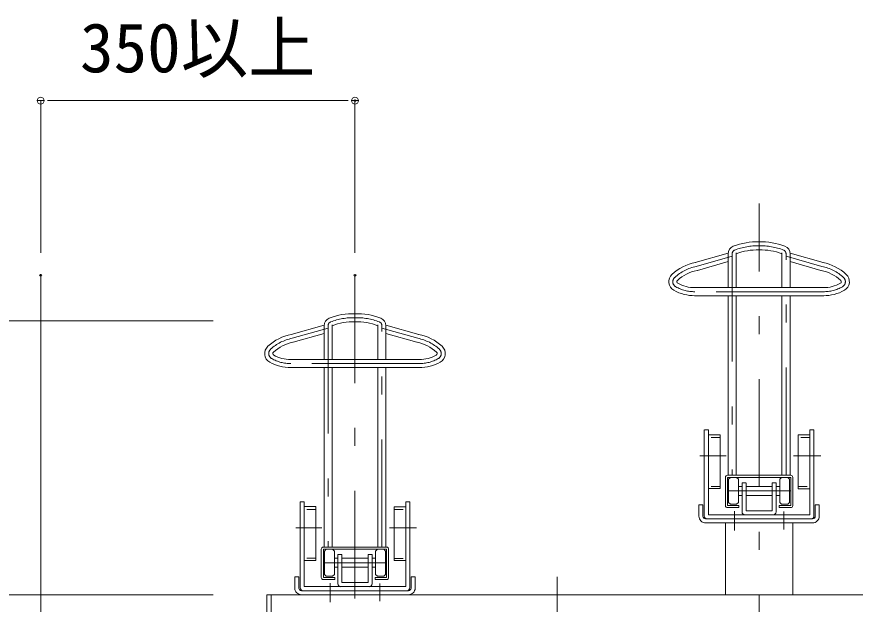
# Model space of a CAD drawing. Units: millimetres, scale not verified. Extents: x -5940 to 5940, y -4200 to 4200.
# Drawn here: x -5063 to -4129, y -1392 to -738 of the extents above; entities that cross this region are included whole.
import ezdxf
from ezdxf.enums import TextEntityAlignment as Align

# ---------------------------------------------------------------- set-up
doc = ezdxf.new("R2010")
doc.units = ezdxf.units.MM
doc.header["$LTSCALE"] = 10
doc.header["$PDMODE"] = 32
doc.header["$PDSIZE"] = 2
doc.linetypes.add('USER1', pattern=[3, 1, -2])
doc.linetypes.add('USER2', pattern=[24, 12, -5, 2, -5])
for name, color, linetype, lineweight in [('0-0_0', 7, 'Continuous', 18), ('0-2_2-0BOLD', 7, 'Continuous', 18), ('0-3_2-1HIDDEN', 3, 'USER1', 18), ('0-4_2-2CENTER', 3, 'USER2', 18), ('0-5_2-5DIM', 3, 'Continuous', 18), ('0-7_2-7RACK', 5, 'Continuous', 18), ('1-A_3-GLEVEL', 5, 'Continuous', 18)]:
    doc.layers.add(name, color=color, linetype=linetype, lineweight=lineweight)
doc.layers.add('1-9_Defpoints', color=7, linetype='Continuous')
doc.styles.add('ＭＳ ゴシック', font='')
doc.styles.get('ＭＳ ゴシック').set_extended_font_data('MS Gothic')

# ---------------------------------------------------------------- blocks, each defined once
blk = doc.blocks.new('_DOT')
at = {"layer": '0-0_0', "lineweight": 9}
for p, q in [((-0.5, 0), (-1, 0)), ((0.25, 0), (-0.25, 0))]:
    blk.add_line(p, q, dxfattribs=at)
blk.add_circle((0, 0), 0.25, dxfattribs=at)
blk = doc.blocks.new('D67')
at = {"layer": '1-9_Defpoints'}
for p in [(1253.79, 3368.59), (903.79, 3174.15), (1253.79, 3174.15)]:
    blk.add_point(p, dxfattribs=at)
at = {"layer": '1-A_3-GLEVEL'}
for p, q in [((903.79, 3199.15), (903.79, 3368.59)), ((918.79, 3368.59), (1238.79, 3368.59)), ((1253.79, 3199.15), (1253.79, 3368.59))]:
    blk.add_line(p, q, dxfattribs=at)
at = {"layer": '1-A_3-GLEVEL', "xscale": 15, "yscale": 15, "rotation": 180}
blk.add_blockref('_DOT', (903.79, 3368.59), dxfattribs=at)
at = {"layer": '1-A_3-GLEVEL', "xscale": 15, "yscale": 15}
blk.add_blockref('_DOT', (1253.79, 3368.59), dxfattribs=at)
at = {"layer": '1-A_3-GLEVEL', "color": 7, "style": 'ＭＳ ゴシック'}
blk.add_text('350以上', height=54.99, dxfattribs=at).set_placement((947.54, 3383.59), align=Align.BOTTOM_LEFT)

msp = doc.modelspace()

# ---------------------------------------------------------------- linework, layer by layer
at = {"layer": '0-2_2-0BOLD'}
for p, q in [((-4270.67, -1001.21), (-4307.44, -1011.68)), ((-4270.71, -1039.6), (-4270.71, -1001.95)), ((-4261.7, -1000.95), (-4261.7, -1039.6)), ((-4210.71, -1039.6), (-4210.71, -1000.95)), ((-4201.74, -1001.21), (-4164.97, -1011.68)), ((-4201.7, -1001.95), (-4201.7, -1039.6)), ((-4304.97, -1020.34), (-4270.71, -1010.58)), ((-4167.44, -1020.34), (-4201.7, -1010.58)), ((-4308.2, -1039.6), (-4164.2, -1039.6)), ((-4164.2, -1048.6), (-4308.2, -1048.6)), ((-4270.71, -1248.53), (-4270.71, -1048.6)), ((-4261.7, -1048.6), (-4261.7, -1248.53)), ((-4210.71, -1248.53), (-4210.71, -1048.6)), ((-4201.7, -1048.6), (-4201.7, -1248.53)), ((-4720.67, -1081.21), (-4757.44, -1091.68)), ((-4720.71, -1119.6), (-4720.71, -1081.95)), ((-4711.7, -1080.95), (-4711.7, -1119.6)), ((-4660.71, -1080.95), (-4660.71, -1119.6)), ((-4651.74, -1081.21), (-4614.97, -1091.68)), ((-4651.71, -1119.6), (-4651.71, -1081.95)), ((-4754.97, -1100.34), (-4720.71, -1090.58)), ((-4617.44, -1100.34), (-4651.71, -1090.58)), ((-4614.2, -1119.6), (-4758.2, -1119.6)), ((-4758.2, -1128.6), (-4614.2, -1128.6)), ((-4720.71, -1328.53), (-4720.71, -1128.6)), ((-4711.7, -1128.6), (-4711.7, -1328.53)), ((-4660.71, -1128.6), (-4660.71, -1328.53)), ((-4651.71, -1328.53), (-4651.71, -1128.6)), ((-4297.21, -1198.03), (-4297.21, -1293.83)), ((-4175.2, -1198.03), (-4175.2, -1293.83)), ((-4273.71, -1250.83), (-4273.71, -1282.23)), ((-4201.01, -1248.53), (-4271.4, -1248.53)), ((-4204.21, -1250.83), (-4202.2, -1252.83)), ((-4198.71, -1282.23), (-4198.71, -1250.83)), ((-4279.7, -1263.38), (-4292.7, -1263.38)), ((-4255.2, -1260.83), (-4259.2, -1260.83)), ((-4221.7, -1260.83), (-4250.71, -1260.83)), ((-4213.21, -1260.83), (-4217.2, -1260.83)), ((-4747.21, -1278.03), (-4747.21, -1373.83)), ((-4625.2, -1373.83), (-4625.2, -1278.03)), ((-4259.2, -1270.83), (-4255.2, -1270.83)), ((-4250.71, -1270.83), (-4221.7, -1270.83)), ((-4217.2, -1270.83), (-4213.21, -1270.83)), ((-4271.4, -1284.53), (-4258.7, -1284.53)), ((-4176.71, -1297.03), (-4295.71, -1297.03)), ((-4295.71, -1301.53), (-4176.71, -1301.53)), ((-4273.71, -1301.53), (-4273.71, -1381.53)), ((-4198.71, -1381.53), (-4198.71, -1301.53)), ((-4723.71, -1362.23), (-4723.71, -1330.83)), ((-4651.01, -1328.53), (-4721.4, -1328.53)), ((-4648.71, -1362.23), (-4648.71, -1330.83)), ((-4742.7, -1343.38), (-4729.7, -1343.38)), ((-4705.2, -1340.83), (-4709.2, -1340.83)), ((-4671.7, -1340.83), (-4700.71, -1340.83)), ((-4667.21, -1336.83), (-4671.6, -1336.83)), ((-4667.21, -1336.83), (-4667.21, -1369.43)), ((-4663.21, -1340.83), (-4667.21, -1340.83)), ((-4705.2, -1350.83), (-4709.2, -1350.83)), ((-4700.71, -1350.83), (-4671.7, -1350.83)), ((-4667.21, -1350.83), (-4663.21, -1350.83)), ((-4779.71, -1381.53), (-4779.71, -1481.53)), ((-4745.71, -1377.03), (-4626.71, -1377.03))]:
    msp.add_line(p, q, dxfattribs=at)
for points in [[(-4179.7, -1292.43), (-4292.7, -1292.43), (-4292.7, -1197.93), (-4297.1, -1197.93)], [(-4279.7, -1263.38), (-4279.7, -1203.43), (-4292.7, -1203.43)], [(-4179.7, -1203.53), (-4192.7, -1203.53), (-4192.7, -1263.48), (-4179.7, -1263.48)], [(-4179.7, -1292.43), (-4179.7, -1198.03), (-4175.3, -1198.03)], [(-4271.4, -1250.83), (-4201.01, -1250.83), (-4201.01, -1282.23), (-4213.7, -1282.23), (-4213.7, -1284.53), (-4201.01, -1284.53)], [(-4258.7, -1284.53), (-4258.7, -1282.23), (-4271.4, -1282.23), (-4271.4, -1250.83)], [(-4268.2, -1280.83), (-4270.21, -1278.83), (-4270.21, -1252.83), (-4268.2, -1250.83)], [(-4261.2, -1250.83), (-4259.2, -1252.83), (-4259.2, -1278.83), (-4261.2, -1280.83), (-4268.21, -1280.83)], [(-4202.2, -1252.83), (-4202.2, -1278.83), (-4204.21, -1280.83), (-4211.2, -1280.83), (-4213.21, -1278.83), (-4213.21, -1252.83), (-4211.2, -1250.83)], [(-4250.8, -1256.83), (-4255.2, -1256.83), (-4255.2, -1289.43)], [(-4221.7, -1256.83), (-4221.7, -1287.93), (-4250.71, -1287.93), (-4250.71, -1256.83)], [(-4217.2, -1289.43), (-4217.2, -1256.83), (-4221.6, -1256.83)], [(-4625.3, -1278.03), (-4629.71, -1278.03), (-4629.71, -1372.43), (-4742.7, -1372.43), (-4742.7, -1277.93), (-4747.11, -1277.93)], [(-4729.7, -1343.38), (-4729.7, -1283.43), (-4742.7, -1283.43)], [(-4629.71, -1343.48), (-4642.71, -1343.48), (-4642.71, -1283.53), (-4629.71, -1283.53)], [(-4298.7, -1294.03), (-4298.7, -1281.53), (-4303.2, -1281.53), (-4303.2, -1294.03)], [(-4173.7, -1294.03), (-4173.7, -1281.53), (-4169.21, -1281.53), (-4169.21, -1294.03)], [(-4721.4, -1330.83), (-4721.4, -1362.23), (-4708.71, -1362.23), (-4708.71, -1364.53), (-4721.4, -1364.53)], [(-4721.4, -1330.83), (-4651.01, -1330.83), (-4651.01, -1362.23), (-4663.7, -1362.23), (-4663.7, -1364.53), (-4651.01, -1364.53)], [(-4718.2, -1360.83), (-4720.21, -1358.83), (-4720.21, -1332.83), (-4718.2, -1330.83)], [(-4711.21, -1330.83), (-4709.2, -1332.83), (-4709.2, -1358.83), (-4711.21, -1360.83), (-4718.21, -1360.83)], [(-4661.2, -1330.83), (-4663.21, -1332.83), (-4663.21, -1358.83), (-4661.2, -1360.83), (-4654.21, -1360.83), (-4652.2, -1358.83), (-4652.2, -1332.83), (-4654.21, -1330.83)], [(-4700.8, -1336.83), (-4705.2, -1336.83), (-4705.2, -1369.43)], [(-4671.7, -1336.83), (-4671.7, -1367.93), (-4700.71, -1367.93), (-4700.71, -1336.83)], [(-4748.71, -1374.03), (-4748.71, -1361.53), (-4753.2, -1361.53), (-4753.2, -1374.03)], [(-4619.21, -1374.03), (-4619.21, -1361.53), (-4623.7, -1361.53), (-4623.7, -1374.03)]]:
    msp.add_lwpolyline(points, dxfattribs=at)
msp.add_lwpolyline([(361.8, -1481.53), (361.8, -1381.53), (-4784.21, -1381.53), (-4784.21, -1481.53)], close=True, dxfattribs=at)
for centre, radius, start, end in [((-4238.35, -1062.06), 73.49, 88.2202, 111.23373), ((-4234.06, -1062.06), 73.49, 68.76625, 91.77979), ((-4261.7, -1001.95), 9, 111.23373, 180), ((-4238.35, -1062.06), 64.49, 88.2202, 111.23373), ((-4234.06, -1062.06), 64.49, 68.76625, 91.77979), ((-4210.71, -1001.95), 9, 0, 68.76625), ((-4296.42, -1064.89), 54.35, 101.32388, 132.61069), ((-4175.99, -1064.89), 54.35, 47.3893, 78.6761), ((-4325.77, -1032.98), 11, 132.61069, 240.55321), ((-4296.42, -1064.89), 45.35, 101.32388, 132.61069), ((-4175.99, -1064.89), 45.35, 47.3893, 78.6761), ((-4146.65, -1032.98), 11, 299.44679, 47.3893), ((-4325.77, -1032.98), 2, 132.61069, 240.55321), ((-4308.18, -1001.84), 37.76, 240.55321, 270.61139), ((-4164.23, -1001.84), 37.76, 269.3886, 299.44678), ((-4146.65, -1032.98), 2, 299.44679, 47.3893), ((-4308.18, -1001.84), 46.76, 240.55321, 270.61139), ((-4164.23, -1001.84), 46.76, 269.3886, 299.44678), ((-4711.7, -1081.95), 9, 111.23373, 180), ((-4688.35, -1142.06), 73.49, 88.2202, 111.23373), ((-4684.06, -1142.06), 73.49, 68.76625, 91.77979), ((-4660.71, -1081.95), 9, 0, 68.76625), ((-4688.35, -1142.06), 64.49, 88.2202, 111.23373), ((-4684.06, -1142.06), 64.49, 68.76625, 91.77979), ((-4746.42, -1144.89), 54.35, 101.32388, 132.61069), ((-4625.99, -1144.89), 54.35, 47.3893, 78.6761), ((-4746.42, -1144.89), 45.35, 101.32388, 132.61069), ((-4625.99, -1144.89), 45.35, 47.3893, 78.6761), ((-4775.77, -1112.98), 11, 132.61069, 240.55321), ((-4596.65, -1112.98), 11, 299.44679, 47.3893), ((-4775.77, -1112.98), 2, 132.61069, 240.55321), ((-4758.18, -1081.84), 37.76, 240.55321, 270.61139), ((-4614.23, -1081.84), 37.76, 269.3886, 299.44678), ((-4596.65, -1112.98), 2, 299.44679, 47.3893), ((-4758.18, -1081.84), 46.76, 240.55321, 270.61139), ((-4614.23, -1081.84), 46.76, 269.3886, 299.44678), ((-4271.4, -1250.83), 2.3, 90, 180), ((-4201.01, -1250.83), 2.3, 0, 90), ((-4271.4, -1282.23), 2.3, 179.99998, 270), ((-4201.01, -1282.23), 2.3, 269.99998, 0), ((-4295.71, -1294.03), 7.5, 179.99998, 270), ((-4295.71, -1294.03), 3, 179.99998, 270), ((-4294, -1293.83), 3.2, 179.99998, 270), ((-4252, -1289.33), 3.2, 179.99998, 270), ((-4220.4, -1289.33), 3.2, 269.99998, 0), ((-4178.4, -1293.83), 3.2, 269.99998, 0), ((-4176.71, -1294.03), 7.5, 269.99998, 0), ((-4176.71, -1294.03), 3, 269.99998, 0), ((-4721.4, -1330.83), 2.3, 90, 180), ((-4651.01, -1330.83), 2.3, 0, 90), ((-4721.4, -1362.23), 2.3, 179.99998, 270), ((-4651.01, -1362.23), 2.3, 269.99998, 0), ((-4702, -1369.33), 3.2, 179.99998, 270), ((-4670.41, -1369.33), 3.2, 269.99998, 0), ((-4745.71, -1374.03), 7.5, 179.99998, 270), ((-4745.71, -1374.03), 3, 179.99998, 270), ((-4744, -1373.83), 3.2, 179.99998, 270), ((-4628.4, -1373.83), 3.2, 269.99998, 0), ((-4626.71, -1374.03), 7.5, 269.99998, 0), ((-4626.71, -1374.03), 3, 269.99998, 0)]:
    msp.add_arc(centre, radius, start, end, dxfattribs=at)
at = {"layer": '0-3_2-1HIDDEN'}
for p, q in [((-4279.7, -1206.43), (-4292.7, -1206.43)), ((-4179.7, -1206.53), (-4192.7, -1206.53)), ((-4279.7, -1260.93), (-4292.7, -1260.93)), ((-4192.7, -1261.03), (-4179.7, -1261.03)), ((-4729.7, -1286.43), (-4742.7, -1286.43)), ((-4642.71, -1286.53), (-4629.71, -1286.53)), ((-4729.7, -1340.93), (-4742.7, -1340.93)), ((-4642.71, -1341.03), (-4629.71, -1341.03))]:
    msp.add_line(p, q, dxfattribs=at)
at = {"layer": '0-4_2-2CENTER'}
for p, q in [((-4236.21, -1501.53), (-4236.21, -945.85)), ((-4306.21, -1016.01), (-4266.21, -1004.62)), ((-4266.21, -1001.95), (-4266.21, -1248.53)), ((-4206.21, -1248.53), (-4206.21, -1001.95)), ((-4206.21, -1004.62), (-4166.21, -1016.01)), ((-4686.21, -1025.85), (-4686.21, -1501.53)), ((-4164.2, -1044.1), (-4308.2, -1044.1)), ((-4716.21, -1081.95), (-4716.21, -1328.53)), ((-4656.21, -1328.53), (-4656.21, -1081.95)), ((-4756.21, -1096.01), (-4716.21, -1084.62)), ((-4656.21, -1084.62), (-4616.21, -1096.01)), ((-4614.2, -1124.1), (-4758.2, -1124.1)), ((-4302.2, -1226.93), (-4272.97, -1226.93)), ((-4197.93, -1227.03), (-4167.53, -1227.03)), ((-4271.49, -1265.83), (-4201.43, -1265.83)), ((-4263.71, -1288.53), (-4263.71, -1309.93)), ((-4208.71, -1308.81), (-4208.71, -1288.91)), ((-4752.2, -1306.93), (-4722.97, -1306.93)), ((-4617.53, -1307.03), (-4647.93, -1307.03)), ((-4721.49, -1345.83), (-4651.43, -1345.83)), ((-4461.21, -2681.53), (-4461.21, -1361.53)), ((-4713.71, -1389.93), (-4713.71, -1368.53)), ((-4658.71, -1368.91), (-4658.71, -1388.81))]:
    msp.add_line(p, q, dxfattribs=at)
for centre, radius, start, end in [((-4261.7, -1001.95), 4.5, 111.23373, 180), ((-4238.35, -1062.06), 68.99, 88.2202, 111.23373), ((-4234.06, -1062.06), 68.99, 68.76625, 91.77979), ((-4210.71, -1001.95), 4.5, 0, 68.76625), ((-4296.42, -1064.89), 49.85, 101.32388, 132.61069), ((-4175.99, -1064.89), 49.85, 47.3893, 78.6761), ((-4325.77, -1032.98), 6.5, 132.61069, 240.55321), ((-4146.65, -1032.98), 6.5, 299.44679, 47.3893), ((-4308.18, -1001.84), 42.26, 240.55321, 270.61139), ((-4164.23, -1001.84), 42.26, 269.3886, 299.44678), ((-4688.35, -1142.06), 68.99, 88.2202, 111.23373), ((-4684.06, -1142.06), 68.99, 68.76625, 91.77979), ((-4711.7, -1081.95), 4.5, 111.23373, 180), ((-4660.71, -1081.95), 4.5, 0, 68.76625), ((-4746.42, -1144.89), 49.85, 101.32388, 132.61069), ((-4625.99, -1144.89), 49.85, 47.3893, 78.6761), ((-4775.77, -1112.98), 6.5, 132.61069, 240.55321), ((-4596.65, -1112.98), 6.5, 299.44679, 47.3893), ((-4758.18, -1081.84), 42.26, 240.55321, 270.61139), ((-4614.23, -1081.84), 42.26, 269.3886, 299.44678)]:
    msp.add_arc(centre, radius, start, end, dxfattribs=at)
at = {"layer": '0-5_2-5DIM'}
msp.add_line((-4843.95, -1381.53), (-5316.2, -1381.53), dxfattribs=at)
msp.add_lwpolyline([(-5456.21, -1076.53), (-5287.38, -1076.53), (-4843.95, -1076.53)], dxfattribs=at)
at = {"layer": '0-7_2-7RACK'}
msp.add_lwpolyline([(613.79, -2651.53), (-5036.21, -2651.53), (-5036.21, -1025.85)], dxfattribs=at)

# ---------------------------------------------------------------- block references
at = {"layer": '1-A_3-GLEVEL'}
msp.add_blockref('D67', (-5940, -4200), dxfattribs=at)

doc.saveas('drawing.dxf')
